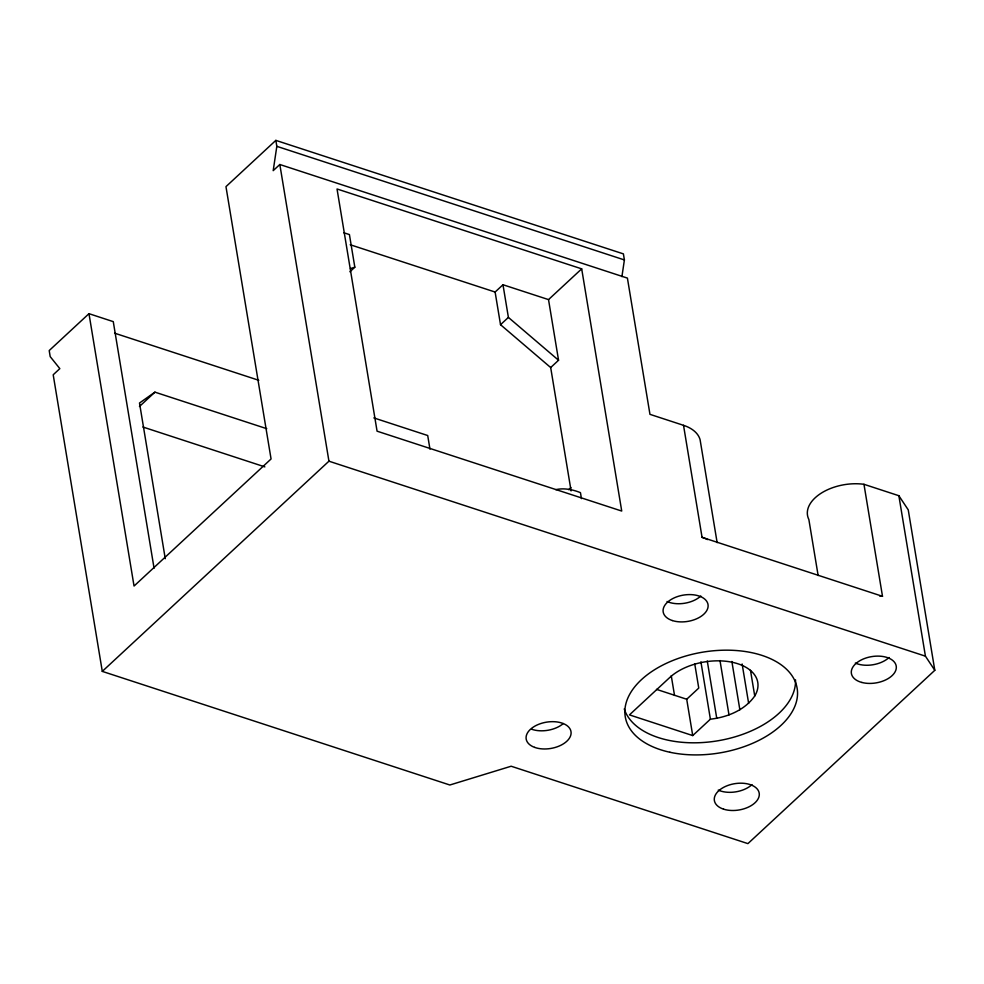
<?xml version="1.0" encoding="UTF-8"?>
<svg xmlns="http://www.w3.org/2000/svg" width="984" height="984" viewBox="0 0 984 984"><rect width="100%" height="100%" fill="white"/><g stroke="black" fill="none" stroke-linecap="round" stroke-linejoin="round"><path stroke-width="1.48" d="M621.913 276.652L624.397 259.936L623.401 253.884L275.84 140.38L276.824 146.333L273.195 170.65L279.825 164.5L627.411 278.103L649.957 414.338L683.523 425.322A41.894 24.563 -9.4 0 1 700.091 439.713L717.139 542.639M754.74 695.995A49.249 28.88 -9.4 0 0 732.514 662.33A49.249 28.88 -9.4 0 0 669.723 677.533L629.452 714.888L692.724 735.577L710.399 719.181C727.225 717.287 744.74 710.264 754.74 695.995L750.472 670.264M154.07 568.26L113.271 321.633L88.978 313.675L49.2 350.562L50.196 356.614L59.827 368.631L53.197 374.781L102.287 671.383L449.848 784.998L511.151 766.229L747.914 843.62L934.8 670.313L908.244 509.86L898.859 495.715L863.964 484.3A41.377 24.256 -9.4 0 0 821.062 493.267A41.377 24.256 -9.4 0 0 808.86 519.503L818.135 575.517M275.84 140.38L225.963 186.64L271.067 458.974L134.045 586.046L88.978 313.675M349.898 271.781L354.83 267.193L349.418 234.573L343.724 232.716M571.089 490.93L550.683 367.549L500.524 324.695L495.112 292.039L502.984 284.745L548.519 299.603L581.692 268.853L337.032 188.977L377.069 431.177L621.728 511.053L581.692 268.853M102.287 671.383L328.939 461.188L279.825 164.5M500.524 324.695L508.396 317.401L502.984 284.745M550.683 367.549L558.555 360.242L548.519 299.603M692.724 735.577L686.709 699.243L698.751 688.074L694.741 663.856M139.457 406.49L154.931 392.149L266.762 428.692M568.727 489.675L570.954 487.609M154.931 392.149L139.507 403.022L165.263 558.691M350.439 268.595L354.83 267.193M350.218 244.733L495.112 292.039M276.824 146.333L624.397 259.936M114.611 333.17L258.78 380.291M373.822 417.905L427.708 435.518L429.959 449.134M683.523 425.322L702.059 537.326L882.5 596.316L863.964 484.3M328.939 461.188L925.427 656.168L934.8 670.313M142.877 427.007L264.868 466.883M656.513 689.366L686.709 699.243M508.396 317.401L558.555 360.242M898.859 495.715L925.427 656.168M742.133 663.991L748.639 703.339M731.862 661.469L739.87 709.796M719.993 660.559L728.996 714.925M707.275 661.014L716.77 718.394M700.916 661.851L710.399 719.181M671.26 675.75L674.52 695.43M581.446 498.617L580.462 492.652A56.974 34.514 47.2 0 0 555.849 489.663M889.069 657.496A22.73 13.333 -9.4 0 1 855.342 663.056M563.291 723.548A22.73 13.333 -9.4 0 1 531.655 729.23M700.805 596.033A22.73 13.333 -9.4 0 1 667.066 601.495M879.671 595.984A41.377 24.256 -9.4 0 1 882.5 596.316M702.059 537.326A41.894 24.563 -9.4 0 1 707.508 539.576M751.985 784.629A22.73 13.333 -9.4 0 1 718.246 790.091M795.515 679.846A87.121 51.094 -9.4 0 1 718.123 740.743A87.121 51.094 -9.4 0 1 624.25 708.923M723.523 809.143A22.73 13.333 -9.4 0 0 759.181 795.847A22.73 13.333 -9.4 0 0 727.643 785.539A22.73 13.333 -9.4 0 0 723.523 809.143M861.849 682.453A22.73 13.333 -9.4 0 0 896.313 667.816A22.73 13.333 -9.4 0 0 863.226 659.034A22.73 13.333 -9.4 0 0 861.849 682.453M672.33 620.547A22.73 13.333 -9.4 0 0 708 607.263A22.73 13.333 -9.4 0 0 676.451 596.944A22.73 13.333 -9.4 0 0 672.33 620.547M534.656 747.385A22.73 13.333 -9.4 0 0 570.88 734.827A22.73 13.333 -9.4 0 0 540.191 723.744A22.73 13.333 -9.4 0 0 534.656 747.385M669.907 752.256A87.121 51.094 -9.4 0 0 797.52 691.949A87.121 51.094 -9.4 0 0 666.131 663.425A87.121 51.094 -9.4 0 0 669.907 752.256"/></g></svg>
